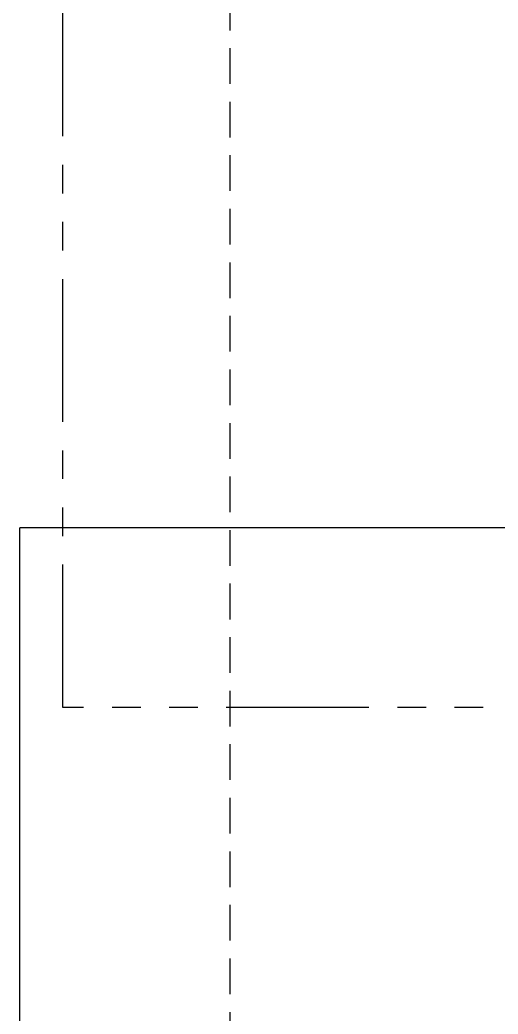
# Model space of a CAD drawing. Header units: inches. Extents: x -3706 to 19254, y 6721 to 14509.
# Drawn here: x 12842 to 13177, y 10808 to 11504 of the extents above; entities that cross this region are included whole.
import ezdxf

# ---------------------------------------------------------------- set-up
doc = ezdxf.new("R2010")
doc.units = ezdxf.units.IN
doc.header["$LTSCALE"] = 100
doc.header["$MEASUREMENT"] = 0
doc.linetypes.add('HIDDEN', pattern=[0.375, 0.25, -0.125])
doc.linetypes.add('PHANTOM', pattern=[2.5, 1.25, -0.25, 0.25, -0.25, 0.25, -0.25])
doc.linetypes.add('FENCELINE1', pattern='A,0.25,-0.1,[133,ltypeshp.shx,S=0.1,R=0,X=-0.1,Y=0],-0.1,1', length=1.45)

msp = doc.modelspace()

# ---------------------------------------------------------------- linework, layer by layer
at = {"color": 1, "linetype": 'PHANTOM', "ltscale": 0.8}
for p, q in [((12871.99, 11022.52), (12871.99, 12097.16)), ((14886.7, 11022.52), (12871.99, 11022.52))]:
    msp.add_line(p, q, dxfattribs=at)
at = {"color": 128, "linetype": 'FENCELINE1'}
for p in [(13951.05, 11148.24), (12841.99, 7706.95)]:
    msp.add_line(p, (12841.99, 11148.24), dxfattribs=at)
at = {"color": 8, "linetype": 'HIDDEN'}
msp.add_lwpolyline([(12989.45, 11868.7), (16341.99, 11868.7), (16341.99, 9471.67), (12989.45, 9471.67)], close=True, dxfattribs=at)

doc.saveas('drawing.dxf')
